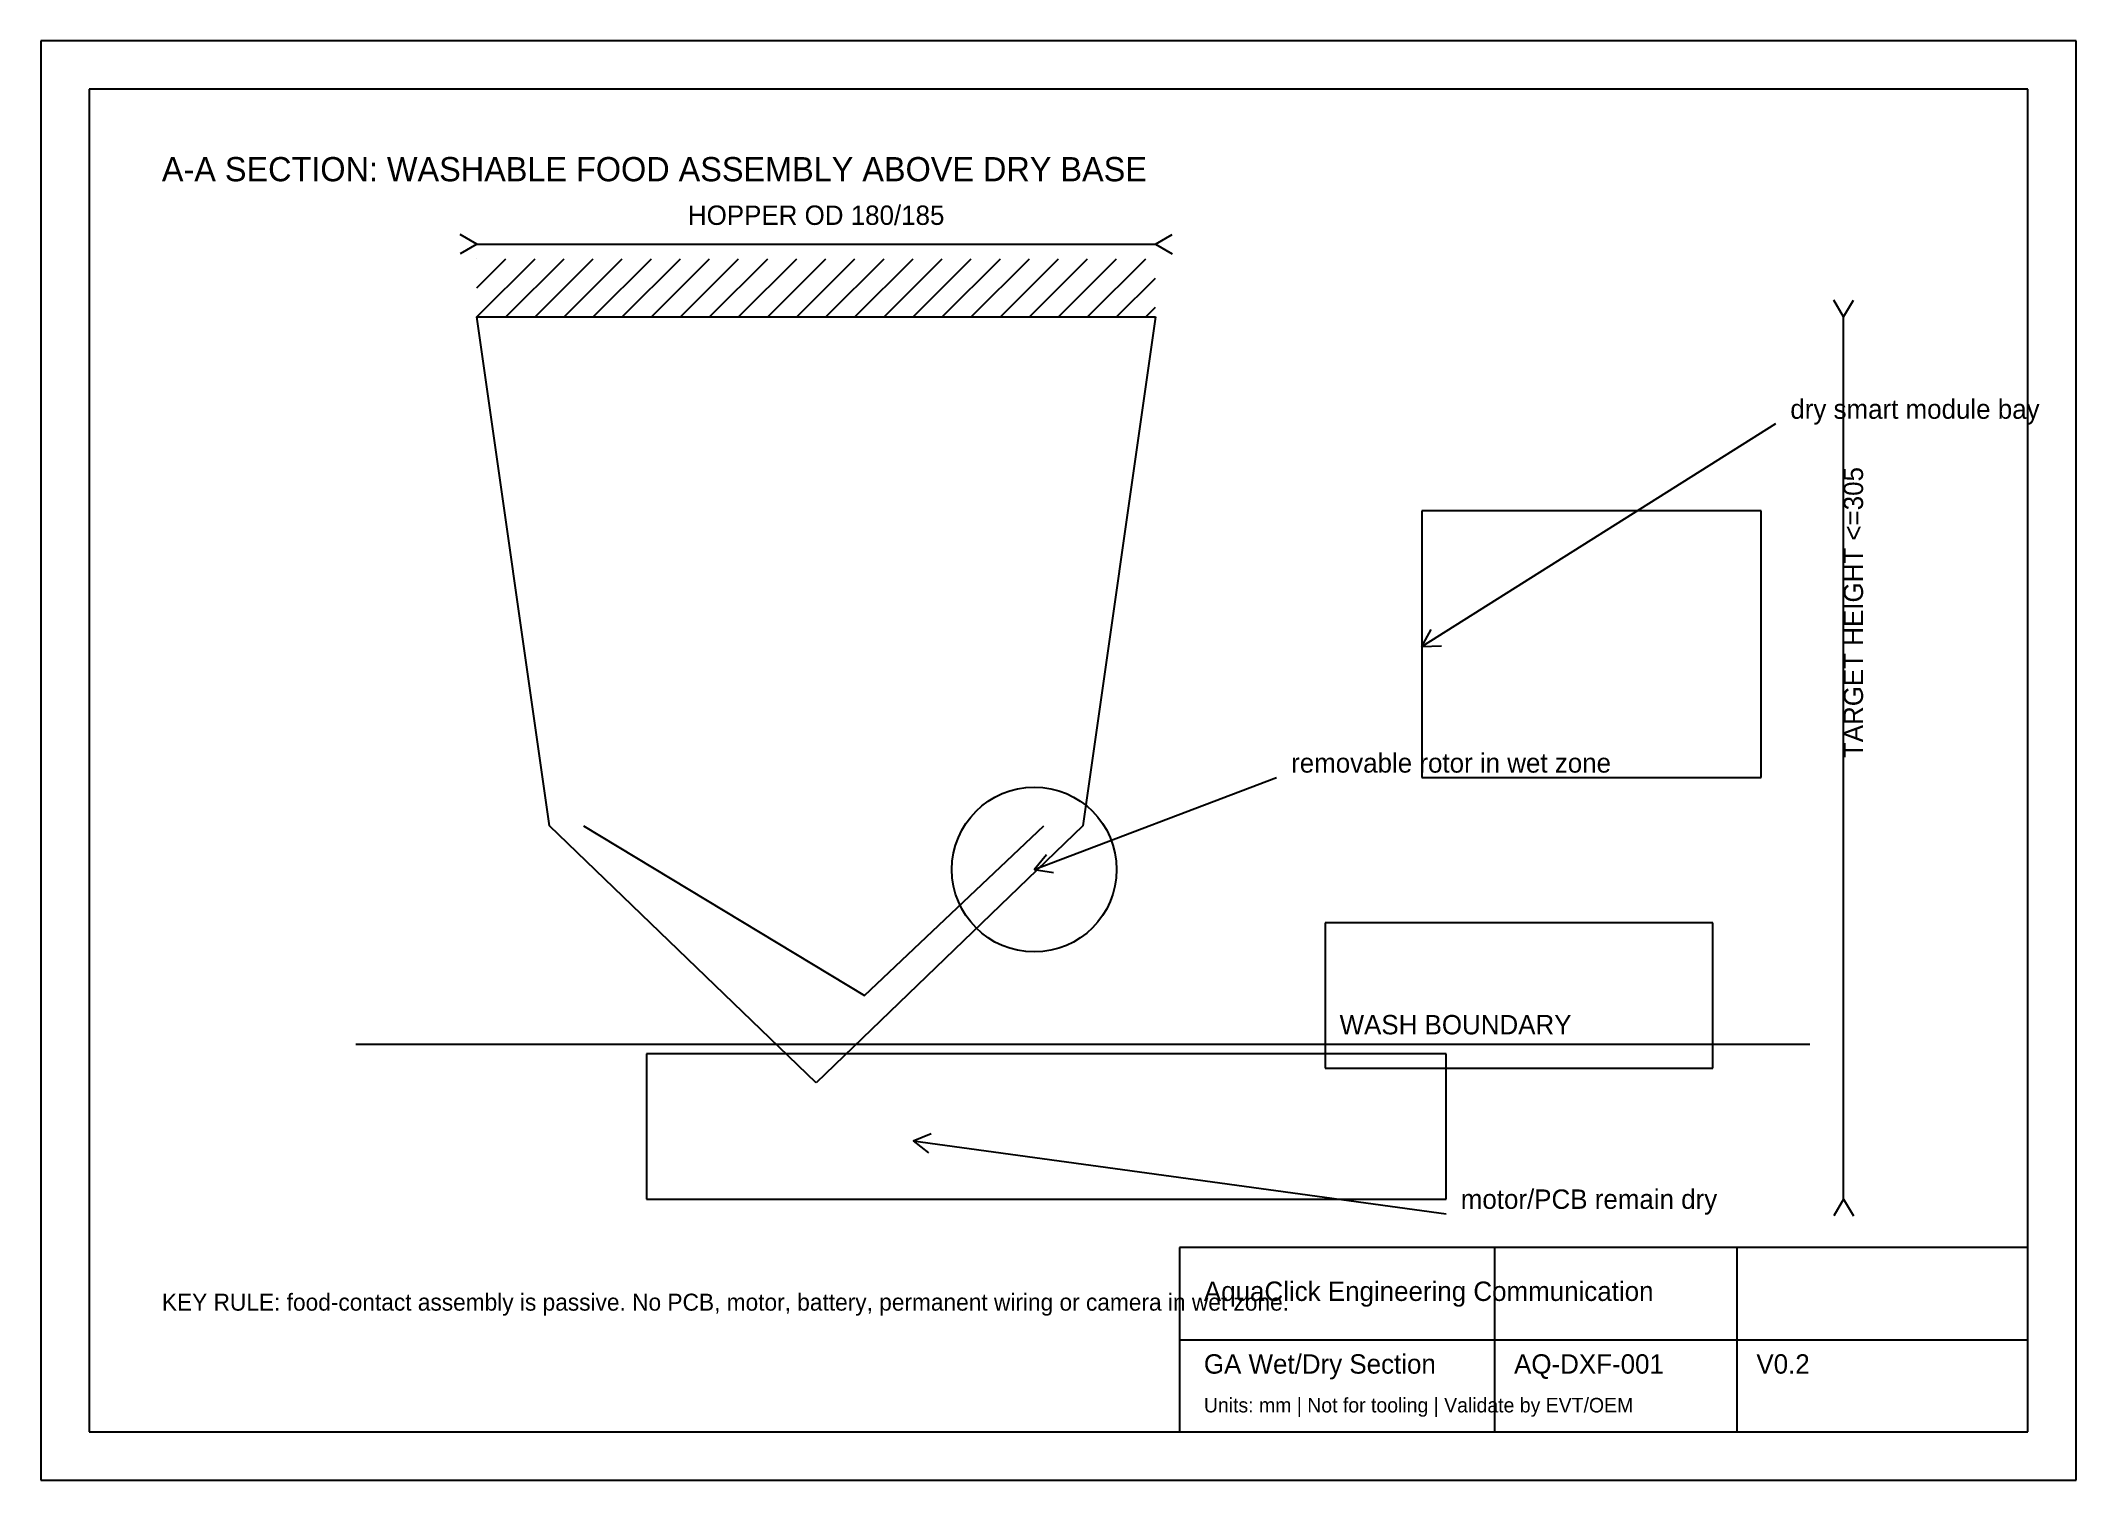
# Model space of a CAD drawing. Extents: x 0 to 420, y 0 to 297.
import ezdxf
from ezdxf.enums import TextEntityAlignment as Align

# ---------------------------------------------------------------- set-up
doc = ezdxf.new("R2010")
doc.units = 0
for name, color, linetype in [('BORDER', 7, 'CONTINUOUS'), ('CENTER', 5, 'CONTINUOUS'), ('DIM', 2, 'CONTINUOUS'), ('DRY', 6, 'CONTINUOUS'), ('SEAL', 1, 'CONTINUOUS'), ('SECTION', 3, 'CONTINUOUS'), ('TEXT', 7, 'CONTINUOUS'), ('TITLE', 7, 'CONTINUOUS'), ('VISIBLE', 7, 'CONTINUOUS'), ('WET', 4, 'CONTINUOUS')]:
    doc.layers.add(name, color=color, linetype=linetype)

msp = doc.modelspace()

# ---------------------------------------------------------------- linework, layer by layer
at = {"layer": 'BORDER'}
for p, q in [((420, 297), (0, 297)), ((0, 297), (0, 0)), ((420, 0), (420, 297)), ((410, 287), (10, 287)), ((10, 287), (10, 10)), ((410, 10), (410, 287)), ((10, 10), (410, 10)), ((0, 0), (420, 0))]:
    msp.add_line(p, q, dxfattribs=at)
at = {"layer": 'CENTER'}
for p, q in [((112, 135), (170, 100)), ((170, 100), (207, 135))]:
    msp.add_line(p, q, dxfattribs=at)
at = {"layer": 'DIM'}
for p, q in [((90, 255), (86.536, 257)), ((230, 255), (233.464, 257)), ((90, 255), (86.536, 253)), ((90, 255), (230, 255)), ((230, 255), (233.464, 253)), ((372, 240), (370, 243.464)), ((372, 240), (374, 243.464)), ((372, 58), (372, 240)), ((285, 172), (358, 218)), ((285, 172), (286.865, 175.539)), ((285, 172), (288.997, 172.155)), ((205, 126), (255, 145)), ((205, 126), (207.528, 129.1)), ((205, 126), (208.949, 125.361)), ((180, 70), (183.703, 71.514)), ((180, 70), (290, 55)), ((180, 70), (183.162, 67.55)), ((372, 58), (370, 54.536)), ((372, 58), (374, 54.536))]:
    msp.add_line(p, q, dxfattribs=at)
at = {"layer": 'DRY'}
for p, q in [((355, 200), (285, 200)), ((285, 200), (285, 145)), ((355, 145), (355, 200)), ((285, 145), (355, 145)), ((290, 88), (125, 88)), ((125, 88), (125, 58)), ((290, 58), (290, 88)), ((125, 58), (290, 58))]:
    msp.add_line(p, q, dxfattribs=at)
at = {"layer": 'SEAL'}
msp.add_line((65, 90), (365, 90), dxfattribs=at)
at = {"layer": 'SECTION'}
for p, q in [((90, 252), (90, 252)), ((90, 246), (96, 252)), ((90, 240), (102, 252)), ((96, 240), (108, 252)), ((102, 240), (114, 252)), ((108, 240), (120, 252)), ((114, 240), (126, 252)), ((120, 240), (132, 252)), ((126, 240), (138, 252)), ((132, 240), (144, 252)), ((138, 240), (150, 252)), ((144, 240), (156, 252)), ((150, 240), (162, 252)), ((156, 240), (168, 252)), ((162, 240), (174, 252)), ((168, 240), (180, 252)), ((174, 240), (186, 252)), ((180, 240), (192, 252)), ((186, 240), (198, 252)), ((192, 240), (204, 252)), ((198, 240), (210, 252)), ((204, 240), (216, 252)), ((210, 240), (222, 252)), ((216, 240), (228, 252)), ((222, 240), (230, 248)), ((228, 240), (230, 242))]:
    msp.add_line(p, q, dxfattribs=at)
at = {"layer": 'TITLE'}
for p, q in [((410, 48), (235, 48)), ((235, 48), (235, 10)), ((300, 10), (300, 48)), ((350, 10), (350, 48)), ((410, 10), (410, 48)), ((235, 29), (410, 29)), ((235, 10), (410, 10))]:
    msp.add_line(p, q, dxfattribs=at)
at = {"layer": 'VISIBLE'}
msp.add_circle((205, 126), 17, dxfattribs=at)
at = {"layer": 'WET'}
for p, q in [((90, 240), (230, 240)), ((105, 135), (90, 240)), ((230, 240), (215, 135)), ((160, 82), (105, 135)), ((215, 135), (160, 82)), ((345, 115), (265, 115)), ((265, 115), (265, 85)), ((345, 85), (345, 115)), ((265, 85), (345, 85))]:
    msp.add_line(p, q, dxfattribs=at)

# ---------------------------------------------------------------- texts
at = {"layer": 'DIM'}
msp.add_text('HOPPER OD 180/185', height=4, dxfattribs=at).set_placement((160, 259), align=Align.CENTER)
msp.add_text('TARGET HEIGHT <=305', height=4, rotation=90, dxfattribs=at).set_placement((376, 149))
at = {"layer": 'SEAL'}
msp.add_text('WASH BOUNDARY', height=4, dxfattribs=at).set_placement((268, 92))
at = {"layer": 'TEXT'}
for s, height, p in [('A-A SECTION: WASHABLE FOOD ASSEMBLY ABOVE DRY BASE', 5, (25, 268)), ('dry smart module bay', 4, (361, 219)), ('removable rotor in wet zone', 4, (258, 146)), ('motor/PCB remain dry', 4, (293, 56)), ('KEY RULE: food-contact assembly is passive. No PCB, motor, battery, permanent wiring or camera in wet zone.', 3.5, (25, 35))]:
    msp.add_text(s, height=height, dxfattribs=at).set_placement(p)
at = {"layer": 'TITLE'}
for s, height, p in [('AquaClick Engineering Communication', 4, (240, 37)), ('GA Wet/Dry Section', 4, (240, 22)), ('AQ-DXF-001', 4, (304, 22)), ('V0.2', 4, (354, 22)), ('Units: mm | Not for tooling | Validate by EVT/OEM', 3, (240, 14))]:
    msp.add_text(s, height=height, dxfattribs=at).set_placement(p)

doc.saveas('drawing.dxf')
